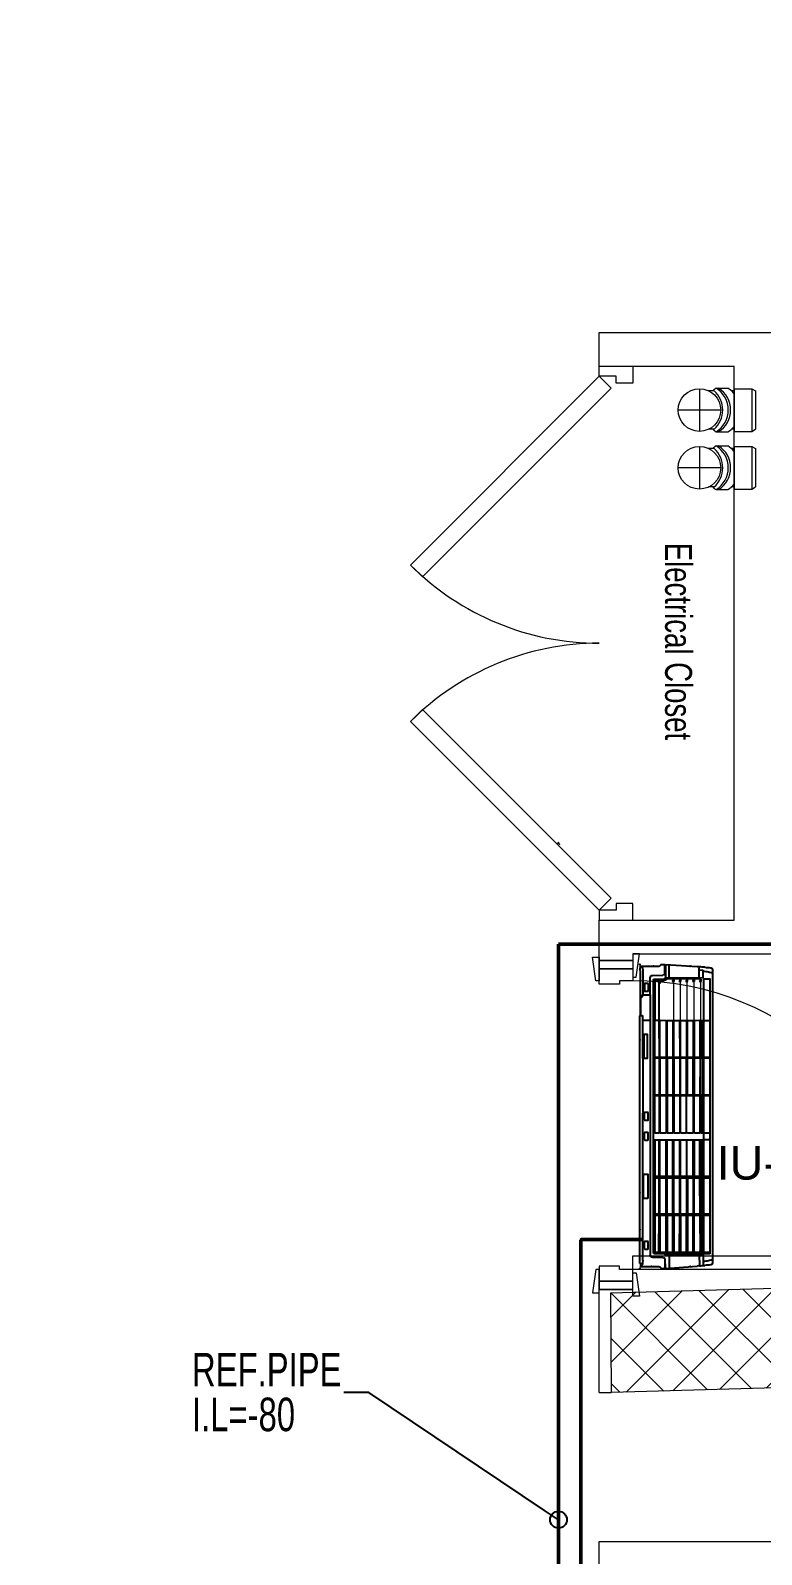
# Model space of a CAD drawing. Header units: millimetres. Extents: x -160614 to 59925, y -157025 to 0.
# Drawn here: x -128454 to -126276, y -109382 to -104843 of the extents above; entities that cross this region are included whole.
import ezdxf
from ezdxf import colors
from ezdxf.entities.mleader import LeaderData, LeaderLine
from ezdxf.math import Vec2, Vec3

# ---------------------------------------------------------------- set-up
doc = ezdxf.new("R2010")
doc.units = ezdxf.units.MM
doc.header["$LTSCALE"] = 8
doc.layers.get('0').update_dxf_attribs({"color": 9, "lineweight": 5})
for name, color, linetype, lineweight in [('72_EGR_BASE_TEXT', 9, 'Continuous', 5), ('72_EGR_EQP_TAG', 9, 'Continuous', 5), ('C-HYDR-CTCH', 9, 'Continuous', 5), ('Hatch', 9, 'Continuous', 5), ('M-DR-SS', 9, 'Continuous', 5), ('Structure', 9, 'Continuous', 5), ('Walls', 9, 'Continuous', 5), ('Wooden Joinery', 9, 'Continuous', 5)]:
    doc.layers.add(name, color=color, linetype=linetype, lineweight=lineweight)
for name, color, linetype in [('A-Wall-cmu-patt', 9, 'Continuous'), ('DVM_INDOOR', 9, 'Continuous'), ('DVM_UNIT_BP', 9, 'Continuous'), ('DVM_UNIT_DP', 9, 'Continuous'), ('DVM_UNIT_LP', 9, 'Continuous'), ('M-TEXT-RP', 7, 'Continuous'), ('REF', 42, 'Continuous')]:
    doc.layers.add(name, color=color, linetype=linetype)
doc.layers.get('0').off()
doc.layers.get('0').freeze()
doc.styles.add('ARIAL', font='arial.ttf')
doc.styles.add('LEROY100', font='arial.ttf', dxfattribs={"width": 0.7})
doc.styles.add('X3G_ENTITY_258862', font='swisscl.ttf', dxfattribs={"height": 200})

# ---------------------------------------------------------------- blocks, each defined once
blk = doc.blocks.new('A$C72370EFE')
at = {"layer": 'Wooden Joinery'}
for p, q in [((-0.01, -0.04), (-0.02, -0.04)), ((-0.01, -0.03), (-0.01, -0.07)), ((0, -0.03), (-0.01, -0.03)), ((0.04, -0.03), (0.05, -0.03)), ((0.05, -0.03), (0.05, -0.07)), ((0.05, -0.04), (0.06, -0.04)), ((-0.05, -0.07), (-0.05, -0.16)), ((-0.03, -0.07), (-0.03, -0.16)), ((-0.01, -0.06), (-0.02, -0.06)), ((0, -0.07), (-0.01, -0.07)), ((0.04, -0.07), (0.05, -0.07)), ((0.05, -0.06), (0.06, -0.06)), ((0.07, -0.07), (0.07, -0.16)), ((0.09, -0.07), (0.09, -0.16)), ((-0.01, -0.17), (-0.02, -0.17)), ((-0.01, -0.17), (-0.01, -0.19)), ((0.05, -0.17), (0.06, -0.17)), ((0.05, -0.17), (0.05, -0.19)), ((-0.01, -0.19), (-0.02, -0.19)), ((0.05, -0.19), (0.06, -0.19))]:
    blk.add_line(p, q, dxfattribs=at)
for centre, radius, start, end in [((-0.02, -0.07), 0.03, 90, 180), ((0.06, -0.07), 0.03, 0, 90), ((-0.02, -0.07), 0.01, 90, 180), ((0.06, -0.07), 0.01, 0, 90), ((-0.02, -0.16), 0.03, 180, 270), ((-0.02, -0.16), 0.01, 180, 270), ((0.06, -0.16), 0.01, 270, 0), ((0.06, -0.16), 0.03, 270, 0)]:
    blk.add_arc(centre, radius, start, end, dxfattribs=at)
blk = doc.blocks.new('A$C5DAD61B4')
at = {"layer": 'Wooden Joinery'}
for points in [[(80, 959.1), (80, 969.1), (10, 979.1), (10, 959.1)], [(940, 959.1), (940, 969.1), (1010, 979.1), (1010, 959.1)], [(70, 859.1), (70, 849.1), (0, 839.1), (0, 859.1)], [(120, 859.1), (120, 0), (80, 0), (80, 859.1)], [(950, 859.1), (950, 849.1), (1020, 839.1), (1020, 859.1)]]:
    blk.add_lwpolyline(points, close=True, dxfattribs=at)
for points in [[(45, 859.1), (45, 959.1), (20, 959.1), (20, 859.1), (45, 859.1)], [(45, 859.1), (80, 859.1), (80, 899.1), (90, 899.1), (90, 959.1), (45, 959.1), (45, 859.1)], [(975, 859.1), (940, 859.1), (940, 899.1), (930, 899.1), (930, 959.1), (975, 959.1), (975, 859.1)], [(975, 859.1), (975, 959.1), (1000, 959.1), (1000, 859.1), (975, 859.1)]]:
    blk.add_lwpolyline(points, dxfattribs=at)
blk.add_arc((80, 859.1), 860, 272.666, 0, dxfattribs=at)
at = {"layer": 'Wooden Joinery', "xscale": 999.9999999998854, "yscale": 999.9999999998854, "zscale": 999.9999999998854, "rotation": 180}
blk.add_blockref('A$C72370EFE', (120, 0), dxfattribs=at)
blk = doc.blocks.new('A$C47696aed')
at = {"layer": 'Hatch'}
h = blk.add_hatch(dxfattribs=at)
h.set_pattern_fill('ANSI37', color=256, scale=30)
h.paths.add_polyline_path([(50952.7, 21917.9), (50348.7, 21909.7), (50352.6, 21621.3), (50956.6, 21629.5)])
h.paths.add_polyline_path([(43791.9, 21910.1), (43208.4, 21904.7), (43188.5, 21613.3), (43772, 21618.7)])
h.paths.add_polyline_path([(29414.9, 21902.8), (28815.8, 21898.7), (28810.1, 21605.6), (29409.2, 21609.7)])
h.paths.add_polyline_path([(36600.2, 21904.9), (35999, 21897.4), (35990.7, 21611.8), (36591.9, 21619.3)])
h.paths.add_polyline_path([(22195.7, 21912), (21589.3, 21890.2), (21603.8, 21597.6), (22210.2, 21619.5)])
h.paths.add_polyline_path([(15459.1, 21901.7), (14237.2, 21925.6), (14230.7, 21629.5), (15452.7, 21605.5)])
h.paths.add_polyline_path([(15473.2, 14701.6), (14258.2, 14685.8), (14244.7, 14393.4), (15459.7, 14409.1)])
h.paths.add_polyline_path([(15447.1, 7508.4), (14244, 7492.4), (14238.3, 7199.4), (15441.4, 7215.3)])
h.paths.add_polyline_path([(15465.6, 309.7), (14269, 298.3), (14271.8, 3.8), (15468.5, 15.2)])
h.paths.add_polyline_path([(7830.6, 311.8), (7227.1, 308.1), (7237.7, 22.6), (7841.3, 26.3)])
h.paths.add_polyline_path([(7815.2, 7509.8), (7218.4, 7511.4), (7218.2, 7210.2), (7815.1, 7208.6)])
h.paths.add_polyline_path([(7825.1, 14699.4), (7205.8, 14700.6), (7195.2, 14397.6), (7814.5, 14396.4)])
h.paths.add_polyline_path([(7801.7, 21878.7), (7201.1, 21893.2), (7197.5, 21603.6), (7798.1, 21589.1)])
h.paths.add_polyline_path([(602.6, 21876.9), (0, 21899.6), (1.9, 21611.2), (604.5, 21588.5)])
h.paths.add_polyline_path([(610.4, 7498.6), (8.3, 7491.6), (11.7, 7200), (613.7, 7206.9)])
h.paths.add_polyline_path([(627.9, 303.9), (29.5, 302.9), (34.3, 2.3), (632.7, 3.3)])
h.paths.add_polyline_path([(22214.6, 317.2), (21608.9, 304.3), (21614.6, 3.1), (22220.3, 16)])
h.paths.add_polyline_path([(22208.1, 7509.7), (21613.7, 7492.1), (21615.8, 7195.5), (22210.2, 7213.1)])
h.paths.add_polyline_path([(22199.3, 14717.7), (21600.4, 14710), (21604.4, 14409.9), (22203.4, 14417.6)])
h.paths.add_polyline_path([(29399.7, 14702.4), (28797.7, 14707.1), (28802, 14415), (29403.9, 14410.3)])
h.paths.add_polyline_path([(29403.4, 7519.8), (28799.6, 7502.2), (28813, 7202.1), (29413.1, 7223.2)])
h.paths.add_polyline_path([(29419.5, 303.8), (28815.7, 310.4), (28813.3, 24.7), (29417.2, 18.1)])
h.paths.add_polyline_path([(36618, 314.2), (36020.7, 299.7), (36029.7, 0), (36627, 14.6)])
h.paths.add_polyline_path([(36610.7, 7502.6), (36009.5, 7504.5), (36010.6, 7207.3), (36611.9, 7205.4)])
h.paths.add_polyline_path([(36574.3, 14706.4), (35993.4, 14711.1), (36013.1, 14421.3), (36594, 14416.6)])
h.paths.add_polyline_path([(43777.6, 14705.7), (43180, 14719.4), (43182, 14427.5), (43779.6, 14413.8)])
h.paths.add_polyline_path([(43778.6, 7507.1), (43210.2, 7499.5), (43212, 7205.4), (43780.5, 7213)])
h.paths.add_polyline_path([(43815.7, 310), (43210.4, 307.3), (43211.8, 2.8), (43817, 5.4)])
h.paths.add_polyline_path([(50989.9, 309.5), (50401.9, 325.5), (50388.7, 18.3), (50976.7, 2.3)])
h.paths.add_polyline_path([(50974.1, 7508.9), (50370.9, 7510), (50368.9, 7213.4), (50972.2, 7212.3)])
at = {"layer": 'C-HYDR-CTCH', "color": 4, "flags": 128}
blk.add_lwpolyline([(22208.1, 7509.7), (22210.2, 7213.1), (21615.8, 7195.5), (21613.7, 7492.1), (22208.1, 7509.7)], dxfattribs=at)
blk = doc.blocks.new('*U29')
at = {"layer": 'Wooden Joinery'}
for points in [[(627.5, 526.8), (65.4, -35.4), (30, 0), (592.1, 562.1)], [(1022.5, 526.8), (1584.6, -35.4), (1620, 0), (1057.9, 562.1)], [(30, 0), (0, 0), (0, -100), (50, -100), (50, -50), (30, -50), (30, 0)], [(1620, 0), (1650, 0), (1650, -100), (1600, -100), (1600, -50), (1620, -50), (1620, 0)]]:
    blk.add_lwpolyline(points, close=True, dxfattribs=at)
for centre, start, end in [((30, 0), 0, 45), ((1620, 0), 135, 180)]:
    blk.add_arc(centre, 795, start, end, dxfattribs=at)
blk = doc.blocks.new('4S')
for p, q in [((-51, 61), (-61, 55)), ((-61, -55), (-61, 55)), ((-51, -61), (-51, 61)), ((0, 61), (-51, 61)), ((0, -61), (0, 61)), ((-51, -61), (-61, -55)), ((0, -61), (-51, -61))]:
    blk.add_line(p, q)
blk = doc.blocks.new('2E-45-110-T1')
for p, q in [((-99.2, 55), (-91.4, 55)), ((-48, 62.6), (-81.4, 62.6)), ((-42.3, 55), (-26.4, 55)), ((0, -61), (0, 61)), ((-61, 0), (61, 0)), ((-99.2, -55), (-91.4, -55)), ((-48, -62.6), (-81.3, -62.6)), ((-42.3, -55), (-26.4, -55))]:
    blk.add_line(p, q)
blk.add_circle((0, 0), 61)
for centre, start, end in [((-42, 0), 122.159, 140.7458), ((-15.4, 0), 122.159, 237.8424), ((-8.7, 0), 122.1377, 237.8638), ((7.1, 0), 131.9154, 228.0858), ((-87.3, 0), 48.0846, 57.8623), ((-42, 0), 219.2542, 237.8424), ((-87.3, 0), 302.1362, 311.9142)]:
    blk.add_arc(centre, 73.9, start, end)
blk.add_blockref('4S', (-99.2, 0))
blk = doc.blocks.new('GF1')
at = {"layer": 'Walls', "color": 9}
for p, q in [((-126759.6, -105842.6), (-126759.6, -105742.6)), ((-126759.6, -105742.6), (-123587.8, -105742.6)), ((-126759.6, -105842.6), (-126357.8, -105842.6, 0)), ((-126357.8, -107492.6), (-126357.8, -105842.6)), ((-126759.6, -107612.6), (-126759.6, -107492.6)), ((-126759.6, -107492.6), (-126357.8, -107492.6, 0)), ((-126659.6, -107612.6), (-126759.6, -107612.6)), ((-126659.6, -107592.6), (-122507.8, -107592.6)), ((-126759.6, -108899.6), (-126759.6, -108592.6)), ((-126659.6, -108592.6), (-126759.6, -108592.6)), ((-126659.6, -108600.8), (-126659.6, -108592.6)), ((-126759.6, -108899.6), (-126724.4, -108899.3, 0)), ((-126759.6, -109342.6), (-126228.5, -109342.6, 0)), ((-126759.6, -109542.6), (-126759.6, -109342.6))]:
    blk.add_line(p, q, dxfattribs=at)
at = {"layer": 'M-DR-SS', "color": 9, "xscale": 1.040985465462118, "yscale": 1.040985465462118, "zscale": 1.040985465462118, "rotation": 179.9999999999943}
for p in [(-126461.1, -105973, 0), (-126461.1, -106145, 0)]:
    blk.add_blockref('2E-45-110-T1', p, dxfattribs=at)
at = {"layer": 'Structure', "color": 9}
blk.add_blockref('A$C47696aed', (-148338.7, -116094.9, 0), dxfattribs=at)
at = {"layer": 'Wooden Joinery', "color": 9, "rotation": 89.99999999999999}
for name, p in [('*U29', (-126759.6, -107492.6)), ('A$C5DAD61B4', (-125800.5, -108612.6))]:
    blk.add_blockref(name, p, dxfattribs=at)
at = {"layer": '72_EGR_BASE_TEXT', "color": 9, "insert": (-126483.3, -106662.4), "char_height": 80, "attachment_point": 2, "rotation": 270, "style": 'X3G_ENTITY_258862'}
blk.add_mtext('Electrical Closet', dxfattribs=at)
blk = doc.blocks.new('mmmm')
at = {"layer": 'DVM_INDOOR', "color": 0}
for p, q in [((118.976, -9.253), (118.9859, -9.2529)), ((118.9859, -9.2529), (118.9859, -9.2549)), ((118.9859, -9.2549), (118.9879, -9.2548)), ((118.9859, -9.2775), (118.9859, -9.2549)), ((118.9859, -9.2648), (118.9879, -9.2648)), ((118.9879, -9.2529), (119.0741, -9.259)), ((118.9879, -9.2548), (118.9879, -9.2529)), ((118.9879, -9.2548), (118.9879, -9.2648)), ((118.9979, -9.2891), (118.9979, -9.2551)), ((119.0795, -9.289), (119.0797, -9.2602)), ((119.09, -9.2892), (119.0901, -9.2615)), ((118.9199, -9.2661), (118.9184, -9.2661)), ((118.9184, -9.2661), (118.9184, -9.938)), ((118.9199, -9.2661), (118.9254, -9.266)), ((118.9258, -9.2739), (118.9256, -9.2679)), ((118.9258, -9.2739), (118.9258, -9.6742)), ((118.9464, -9.9264), (118.9464, -9.2895)), ((118.9527, -9.283), (118.9809, -9.2825)), ((118.9554, -9.2944), (118.9554, -10.0365)), ((118.9564, -9.2934), (118.9844, -9.2931)), ((118.9589, -9.3963), (118.9589, -9.2975)), ((118.9596, -9.2968), (118.9695, -9.2969)), ((118.9698, -9.2975), (118.9701, -9.3962)), ((118.9724, -9.3963), (118.9724, -9.2975)), ((118.9731, -9.2968), (118.9889, -9.2969)), ((118.9879, -9.2891), (119.09, -9.2892)), ((118.9892, -9.2891), (118.9895, -9.3961)), ((118.9893, -9.2923), (118.9925, -9.2923)), ((118.9919, -9.3963), (118.9919, -9.2975)), ((119.0073, -9.2923), (118.9924, -9.2923)), ((118.9926, -9.2968), (119.0073, -9.2969)), ((119.0077, -9.2975), (119.008, -9.3961)), ((119.008, -9.293), (119.0079, -9.2969)), ((119.0083, -9.301), (119.0098, -9.301)), ((119.0102, -9.293), (119.0102, -9.2961)), ((119.0102, -9.3963), (119.0102, -9.2975)), ((119.0255, -9.2923), (119.0107, -9.2923)), ((119.0109, -9.2968), (119.0256, -9.2969)), ((119.026, -9.2975), (119.0263, -9.3962)), ((119.0262, -9.293), (119.0262, -9.2969)), ((119.0265, -9.301), (119.0284, -9.301)), ((119.0287, -9.3963), (119.0287, -9.2975)), ((119.0288, -9.293), (119.0288, -9.2961)), ((119.0293, -9.2969), (119.0439, -9.2969)), ((119.044, -9.2923), (119.0294, -9.2923)), ((119.0445, -9.2975), (119.0446, -9.3962)), ((119.0446, -9.293), (119.0446, -9.2969)), ((119.045, -9.301), (119.0465, -9.301)), ((119.0469, -9.293), (119.0469, -9.2961)), ((119.047, -9.3963), (119.0471, -9.2971)), ((119.0624, -9.2923), (119.0474, -9.2923)), ((119.0476, -9.2968), (119.0621, -9.2968)), ((119.0628, -9.2975), (119.063, -9.3963)), ((119.0631, -9.293), (119.0631, -9.2969)), ((119.0634, -9.301), (119.065, -9.301)), ((119.0653, -9.293), (119.0653, -9.2961)), ((119.0657, -9.2975), (119.0654, -9.3962)), ((119.066, -9.2968), (119.0808, -9.2969)), ((119.0807, -9.2923), (119.0661, -9.2923)), ((119.0813, -9.3962), (119.0814, -9.2973)), ((119.0814, -9.293), (119.0814, -9.2969)), ((119.0817, -9.301), (119.0833, -9.301)), ((119.0836, -9.2975), (119.0834, -9.2993)), ((119.0838, -9.293), (119.0895, -9.293)), ((119.0838, -9.2961), (119.0838, -9.293)), ((119.0838, -9.2971), (119.0838, -9.2961)), ((119.0895, -9.2961), (119.0838, -9.2961)), ((119.0838, -9.3963), (119.0839, -9.297)), ((119.0843, -9.2968), (119.0886, -9.2968)), ((119.0894, -9.2975), (119.0894, -9.2892)), ((119.0894, -9.2975), (119.0895, -9.3962)), ((119.0925, -9.2969), (119.1069, -9.2969)), ((119.1145, -9.2751), (119.1107, -9.2751)), ((119.115, -10.0634), (119.1149, -9.2675)), ((118.9589, -9.4983), (118.9589, -9.4003)), ((118.9596, -9.3969), (118.9694, -9.3969)), ((118.9694, -9.3998), (118.9596, -9.3998)), ((118.9701, -9.4005), (118.9701, -9.4982)), ((118.9724, -9.4005), (118.9724, -9.4982)), ((118.9731, -9.3969), (118.9888, -9.3968)), ((118.9888, -9.3997), (118.9731, -9.3998)), ((118.9895, -9.4003), (118.9895, -9.4982)), ((118.9919, -9.4005), (118.9919, -9.4982)), ((118.9926, -9.3969), (119.0073, -9.3968)), ((119.0073, -9.3997), (118.9926, -9.3998)), ((119.008, -9.4003), (119.008, -9.4982)), ((119.0102, -9.4005), (119.0103, -9.4982)), ((119.0109, -9.3969), (119.0256, -9.3968)), ((119.0256, -9.3997), (119.0109, -9.3998)), ((119.0263, -9.4003), (119.0263, -9.4982)), ((119.0287, -9.4005), (119.0287, -9.4982)), ((119.0294, -9.3969), (119.0439, -9.3968)), ((119.0439, -9.3997), (119.0294, -9.3998)), ((119.0446, -9.4983), (119.0446, -9.4003)), ((119.047, -9.4982), (119.047, -9.4005)), ((119.0477, -9.3969), (119.0623, -9.3969)), ((119.0623, -9.3998), (119.0477, -9.3998)), ((119.063, -9.4984), (119.063, -9.4004)), ((119.0654, -9.4005), (119.0654, -9.4982)), ((119.0661, -9.3969), (119.0807, -9.3968)), ((119.0807, -9.3997), (119.0661, -9.3998)), ((119.0814, -9.4003), (119.0813, -9.4983)), ((119.0837, -9.4982), (119.0838, -9.4005)), ((119.0845, -9.3969), (119.0888, -9.3969)), ((119.0888, -9.3998), (119.0845, -9.3998)), ((119.0895, -9.4004), (119.0894, -9.4983)), ((119.093, -9.3969), (119.1074, -9.3968)), ((119.1074, -9.3997), (119.093, -9.3998)), ((118.9589, -9.6014), (118.9589, -9.5025)), ((118.9596, -9.4989), (118.9694, -9.4989)), ((118.9694, -9.5018), (118.9596, -9.5018)), ((118.9701, -9.5025), (118.9701, -9.6015)), ((118.9724, -9.5025), (118.9724, -9.6014)), ((118.9731, -9.4989), (118.9888, -9.4988)), ((118.9888, -9.5017), (118.9731, -9.5018)), ((118.9895, -9.5023), (118.9896, -9.6014)), ((118.9919, -9.5025), (118.9919, -9.6014)), ((118.9926, -9.4989), (119.0073, -9.4988)), ((119.0073, -9.5017), (118.9926, -9.5018)), ((119.008, -9.5023), (119.008, -9.6014)), ((119.0102, -9.5025), (119.0103, -9.6014)), ((119.0109, -9.4989), (119.0256, -9.4988)), ((119.0256, -9.5017), (119.0109, -9.5018)), ((119.0263, -9.5023), (119.0262, -9.6014)), ((119.0287, -9.5025), (119.0288, -9.6014)), ((119.0294, -9.4989), (119.0439, -9.4988)), ((119.0439, -9.5017), (119.0294, -9.5018)), ((119.0447, -9.6014), (119.0446, -9.5023)), ((119.0477, -9.4989), (119.0623, -9.4989)), ((119.0622, -9.5017), (119.0478, -9.5018)), ((119.0629, -9.5023), (119.0629, -9.6013)), ((119.0654, -9.6014), (119.0654, -9.5025)), ((119.0661, -9.4989), (119.0806, -9.4989)), ((119.0806, -9.5017), (119.0661, -9.5018)), ((119.0813, -9.5023), (119.0813, -9.6015)), ((119.0837, -9.5024), (119.0838, -9.6015)), ((119.0844, -9.4988), (119.0887, -9.4988)), ((119.0887, -9.5017), (119.0844, -9.5017)), ((119.0894, -9.5023), (119.0894, -9.6013)), ((119.093, -9.4989), (119.1074, -9.4988)), ((119.1077, -9.5019), (119.093, -9.5018)), ((118.9589, -9.6214), (118.9589, -9.7204)), ((118.9596, -9.602), (118.9694, -9.602)), ((118.9596, -9.6208), (118.9694, -9.6208)), ((118.9701, -9.7204), (118.9701, -9.6214)), ((118.9701, -9.7204), (118.9701, -9.6214)), ((118.9724, -9.7204), (118.9724, -9.6215)), ((118.9731, -9.6021), (118.9888, -9.602)), ((118.9731, -9.6208), (118.9888, -9.6208)), ((118.9895, -9.7206), (118.9896, -9.6215)), ((118.9919, -9.7204), (118.9919, -9.6215)), ((118.9926, -9.6021), (119.0073, -9.602)), ((118.9926, -9.6208), (119.0073, -9.6209)), ((119.008, -9.7205), (119.008, -9.6214)), ((119.0102, -9.7204), (119.0103, -9.6215)), ((119.011, -9.602), (119.0255, -9.602)), ((119.011, -9.6208), (119.0255, -9.6209)), ((119.0263, -9.7205), (119.0262, -9.6215)), ((119.0288, -9.6214), (119.0287, -9.7204)), ((119.0295, -9.6021), (119.044, -9.602)), ((119.0295, -9.6208), (119.044, -9.6208)), ((119.0447, -9.6214), (119.0446, -9.7205)), ((119.0478, -9.6021), (119.0623, -9.6021)), ((119.0478, -9.6207), (119.0623, -9.6208)), ((119.0629, -9.7205), (119.0629, -9.6215)), ((119.0654, -9.6214), (119.0654, -9.7203)), ((119.0661, -9.6021), (119.0807, -9.602)), ((119.0661, -9.6208), (119.0807, -9.6208)), ((119.0813, -9.7205), (119.0813, -9.6214)), ((119.0837, -9.7204), (119.0838, -9.6214)), ((119.0845, -9.6021), (119.0887, -9.6021)), ((119.0845, -9.6208), (119.0887, -9.6208)), ((119.0894, -9.7205), (119.0894, -9.6215)), ((119.0929, -9.6023), (119.1074, -9.6022)), ((119.0929, -9.6206), (119.1074, -9.6206)), ((118.9258, -9.8224), (118.9258, -9.6742)), ((118.9589, -9.7246), (118.9589, -9.8225)), ((118.9694, -9.7211), (118.9596, -9.7211)), ((118.9596, -9.7239), (118.9694, -9.7239)), ((118.9701, -9.8224), (118.9701, -9.7246)), ((118.9701, -9.8224), (118.9701, -9.7246)), ((118.9724, -9.8224), (118.9724, -9.7246)), ((118.9888, -9.7211), (118.9731, -9.7211)), ((118.9731, -9.7239), (118.9888, -9.724)), ((118.9895, -9.8226), (118.9895, -9.7247)), ((118.9919, -9.8224), (118.9919, -9.7246)), ((119.0073, -9.7211), (118.9926, -9.7211)), ((118.9926, -9.7239), (119.0073, -9.724)), ((119.008, -9.8225), (119.008, -9.7246)), ((119.0102, -9.8224), (119.0103, -9.7246)), ((119.0256, -9.7211), (119.0109, -9.7211)), ((119.0109, -9.7239), (119.0256, -9.724)), ((119.0263, -9.8225), (119.0263, -9.7246)), ((119.0287, -9.7246), (119.0287, -9.8224)), ((119.0439, -9.7211), (119.0294, -9.7211)), ((119.0294, -9.7239), (119.0439, -9.724)), ((119.0446, -9.7245), (119.0446, -9.8225)), ((119.047, -9.7246), (119.047, -9.8224)), ((119.0477, -9.7239), (119.0623, -9.7239)), ((119.0622, -9.7211), (119.0478, -9.7211)), ((119.063, -9.7245), (119.063, -9.8224)), ((119.0654, -9.8224), (119.0654, -9.7246)), ((119.0806, -9.7211), (119.0661, -9.721)), ((119.0661, -9.7239), (119.0806, -9.724)), ((119.0814, -9.8225), (119.0813, -9.7245)), ((119.0837, -9.7246), (119.0838, -9.8224)), ((119.0887, -9.7211), (119.0844, -9.7211)), ((119.0844, -9.724), (119.0887, -9.724)), ((119.0895, -9.8224), (119.0894, -9.7246)), ((119.1077, -9.721), (119.093, -9.7211)), ((119.093, -9.7239), (119.1074, -9.724)), ((118.9184, -9.7858), (118.9184, -9.9307)), ((118.9258, -9.8224), (118.9258, -9.9264)), ((118.9589, -9.8266), (118.9589, -9.9253)), ((118.9694, -9.8231), (118.9596, -9.8231)), ((118.9596, -9.8259), (118.9694, -9.8259)), ((118.9698, -9.9253), (118.9701, -9.8266)), ((118.9698, -9.9253), (118.9701, -9.8266)), ((118.9724, -9.8266), (118.9724, -9.9253)), ((118.9888, -9.8231), (118.9731, -9.8231)), ((118.9731, -9.8259), (118.9888, -9.826)), ((118.9893, -9.9251), (118.9895, -9.8267)), ((118.9919, -9.8266), (118.992, -9.9251)), ((119.0073, -9.8231), (118.9926, -9.8231)), ((118.9926, -9.8259), (119.0073, -9.826)), ((119.0078, -9.9252), (119.008, -9.8267)), ((119.0102, -9.8266), (119.0104, -9.9251)), ((119.0256, -9.8231), (119.0109, -9.8231)), ((119.0109, -9.8259), (119.0256, -9.826)), ((119.026, -9.9251), (119.0263, -9.8266)), ((119.0287, -9.8266), (119.0288, -9.9251)), ((119.0439, -9.8232), (119.0294, -9.8231)), ((119.0294, -9.8259), (119.0439, -9.826)), ((119.0445, -9.9251), (119.0446, -9.8266)), ((119.047, -9.8266), (119.0472, -9.9251)), ((119.0623, -9.823), (119.0477, -9.8231)), ((119.0477, -9.8259), (119.0623, -9.8259)), ((119.0628, -9.9252), (119.063, -9.8266)), ((119.0657, -9.9253), (119.0654, -9.8266)), ((119.0807, -9.8232), (119.0661, -9.8231)), ((119.0661, -9.8259), (119.0807, -9.8261)), ((119.0812, -9.9251), (119.0813, -9.8266)), ((119.0839, -9.9251), (119.0838, -9.8265)), ((119.0888, -9.8231), (119.0845, -9.8231)), ((119.0845, -9.8259), (119.0888, -9.826)), ((119.0894, -9.9252), (119.0895, -9.8266)), ((119.1074, -9.8232), (119.093, -9.8231)), ((119.093, -9.8259), (119.1074, -9.826)), ((118.9256, -9.9393), (118.9256, -9.9264)), ((118.9256, -9.9264), (118.9464, -9.9264)), ((118.9464, -9.9955), (118.9464, -9.9264)), ((118.9589, -10.0333), (118.9589, -9.9253)), ((118.9589, -9.9267), (118.9702, -9.9267)), ((118.9596, -9.926), (118.9695, -9.9259)), ((118.9702, -9.9267), (118.9702, -10.0334)), ((118.9731, -9.9262), (118.9886, -9.9258)), ((118.9927, -9.9258), (119.0075, -9.9258)), ((119.0111, -9.9258), (119.0253, -9.9258)), ((119.0296, -9.9258), (119.0437, -9.9258)), ((119.0478, -9.9258), (119.0621, -9.9258)), ((119.0664, -9.9258), (119.0805, -9.926)), ((119.0846, -9.9258), (119.0887, -9.9258)), ((119.0925, -9.9259), (119.1069, -9.9259)), ((118.9184, -9.938), (118.9209, -9.9396)), ((118.9199, -9.9389), (118.9199, -10.0614)), ((118.9209, -9.9394), (118.9256, -9.9393)), ((118.9209, -9.9394), (118.9209, -9.9899)), ((118.9209, -9.9899), (118.9256, -9.99)), ((118.9256, -9.99), (118.9256, -9.9954)), ((118.9256, -9.9954), (118.9464, -9.9955)), ((118.9258, -10.0638), (118.9258, -9.9954)), ((118.9464, -9.9955), (118.9464, -10.0413)), ((118.9527, -10.0478), (118.9809, -10.0483)), ((118.9564, -10.0375), (118.9844, -10.0377)), ((118.9596, -10.034), (118.9695, -10.0341)), ((118.9695, -10.0341), (118.9731, -10.0341)), ((118.9702, -10.0341), (118.9701, -10.0295)), ((118.9705, -10.0254), (118.9722, -10.0254)), ((118.9724, -10.0341), (118.9724, -10.0303)), ((118.9731, -10.0341), (118.9844, -10.0342)), ((118.9879, -10.0418), (119.09, -10.0416)), ((118.9879, -10.0533), (118.9879, -10.0418)), ((118.9893, -10.0384), (118.9925, -10.0384)), ((119.0073, -10.0384), (118.9924, -10.0384)), ((118.9979, -10.0418), (118.9979, -10.0758)), ((119.0073, -10.0385), (119.0109, -10.0385)), ((119.008, -10.0377), (119.0079, -10.0339)), ((119.0083, -10.0297), (119.0098, -10.0297)), ((119.0102, -10.0377), (119.0102, -10.0347)), ((119.0255, -10.0384), (119.0107, -10.0384)), ((119.0262, -10.0377), (119.0262, -10.0339)), ((119.0265, -10.0297), (119.0284, -10.0297)), ((119.0288, -10.0377), (119.0288, -10.0347)), ((119.044, -10.0384), (119.0294, -10.0384)), ((119.0446, -10.0377), (119.0446, -10.0339)), ((119.045, -10.0297), (119.0465, -10.0297)), ((119.0469, -10.0377), (119.0469, -10.0347)), ((119.0624, -10.0384), (119.0474, -10.0384)), ((119.0631, -10.0377), (119.0631, -10.0339)), ((119.0634, -10.0297), (119.065, -10.0297)), ((119.0653, -10.0377), (119.0653, -10.0347)), ((119.0807, -10.0384), (119.0661, -10.0384)), ((119.0795, -10.0418), (119.0795, -10.0667)), ((119.0814, -10.0377), (119.0814, -10.0339)), ((119.0817, -10.0297), (119.0833, -10.0297)), ((119.0836, -10.0377), (119.0836, -10.0347)), ((119.09, -10.0416), (119.09, -10.0596)), ((118.9184, -10.0667), (118.9184, -10.0642)), ((118.9209, -10.0704), (118.9192, -10.0688)), ((118.9212, -10.0704), (118.9212, -10.0729)), ((118.976, -10.0778), (118.9859, -10.0779)), ((118.9859, -10.0533), (118.9859, -10.0765)), ((118.9859, -10.076), (118.9879, -10.076)), ((118.9859, -10.0779), (118.9859, -10.076)), ((118.9879, -10.076), (118.9879, -10.0533)), ((118.9879, -10.0779), (119.0741, -10.0719)), ((118.9879, -10.076), (118.9879, -10.0779)), ((119.0795, -10.0626), (119.0896, -10.062)), ((119.0795, -10.0667), (119.0797, -10.0707)), ((119.0896, -10.062), (119.09, -10.0596)), ((119.09, -10.0596), (119.0972, -10.0587)), ((119.1107, -10.0558), (119.1145, -10.0557))]:
    blk.add_line(p, q, dxfattribs=at)
at = {"layer": 'DVM_INDOOR', "color": 0, "lineweight": 0}
for p, q in [((119.0091, -10.0297), (119.0091, -9.9253)), ((119.0275, -10.0297), (119.0275, -9.9253)), ((119.0458, -10.0297), (119.0458, -9.9253)), ((119.0642, -10.0297), (119.0642, -9.9253)), ((119.0825, -10.0297), (119.0825, -9.9253))]:
    blk.add_line(p, q, dxfattribs=at)
at = {"layer": 'DVM_INDOOR', "color": 0}
for points in [[(118.9199, -9.2661), (118.9199, -9.2579), (118.9672, -9.2579, 0.126177), (118.972, -9.2567, 0.12288), (118.9756, -9.2534, -0.148162), (118.976, -9.253, 0.963175)], [(118.9301, -9.3246), (118.9301, -9.3064, -0.402614), (118.9312, -9.3052), (118.9397, -9.3052, -0.444927), (118.9409, -9.3064), (118.9409, -9.3246, -0.414234), (118.9397, -9.3257), (118.9312, -9.3257, -0.442551), (118.9301, -9.3246)], [(119.0922, -9.2933), (119.0922, -10.0375, 0.416565), (119.0933, -10.0386), (119.107, -10.0386, 0.414175), (119.1081, -10.0375), (119.1081, -9.2933, 0.414221), (119.107, -9.2923), (119.0933, -9.2923, 0.410074), (119.0922, -9.2933, 0.410074)], [(118.9301, -9.6205), (118.9301, -9.6023, -0.402614), (118.9312, -9.6012), (118.9397, -9.6012, -0.444927), (118.9409, -9.6023), (118.9409, -9.6205, -0.414234), (118.9397, -9.6217), (118.9312, -9.6217, -0.442551), (118.9301, -9.6205)], [(118.9299, -9.6744), (118.9299, -9.6565, -0.414214), (118.9314, -9.6549), (118.9393, -9.6549, -0.414209), (118.9409, -9.6565), (118.9409, -9.6744, -0.414214), (118.9393, -9.6759), (118.9314, -9.6759, -0.414219), (118.9299, -9.6744, 0.000008)], [(118.9303, -10.0245), (118.9303, -10.0063, -0.402614), (118.9314, -10.0052), (118.9399, -10.0052, -0.444927), (118.9411, -10.0063), (118.9411, -10.0245, -0.414234), (118.9399, -10.0257), (118.9314, -10.0257, -0.442551), (118.9303, -10.0245)], [(118.9199, -10.0694), (118.9199, -10.0729), (118.9672, -10.0729, -0.126177), (118.972, -10.0741, -0.12288), (118.9756, -10.0775, 0.141469), (118.976, -10.0778)]]:
    blk.add_lwpolyline(points, format="xyb", dxfattribs=at)
for points in [[(118.9394, -9.4424), (118.9279, -9.4424), (118.9279, -9.5084), (118.9394, -9.5084), (118.9394, -9.4424)], [(118.9294, -9.8234), (118.9384, -9.8234), (118.9384, -9.8875), (118.9288, -9.8875), (118.9288, -9.8234), (118.9294, -9.8234)]]:
    blk.add_lwpolyline(points, dxfattribs=at)
for centre, radius, start, end in [((118.9205, -9.2649), 0.00455, 45.592, 97.4615), ((118.9171, -9.2669), 0.00836, 6.8563, 39.8032), ((119.0737, -9.2806), 0.0216, 73.7089, 88.9315), ((119.168, -8.14), 1.1233, 265.4925, 266.2639), ((119.082, -9.5193), 0.2587, 83.9088, 87.1481), ((119.1094, -9.2677), 0.00561, 2.2363, 89.2683), ((118.9129, -9.2679), 0.0127, 359.9693, 8.9907), ((118.9529, -9.2895), 0.0065, 91, 180), ((118.9564, -9.2944), 0.001, 90.4983, 180.0001), ((118.9596, -9.2975), 0.00069, 89.1505, 180.3497), ((118.9691, -9.2976), 0.00071, 0.7783, 60.0916), ((118.9731, -9.2975), 0.00069, 89.1505, 180.3497), ((118.9809, -9.2775), 0.005, 270.9997, 0.0003), ((118.9843, -9.2916), 0.00153, 270.9361, 8.4075), ((118.9879, -9.2911), 0.00202, 90.261, 186.5127), ((118.9885, -9.2975), 0.00071, 0.7783, 60.0916), ((118.9926, -9.2975), 0.00069, 89.1505, 180.3497), ((119.0073, -9.293), 0.00069, 359.1823, 89.6277), ((119.007, -9.2975), 0.00071, 0.7783, 60.0916), ((119.0427, -9.2948), 0.0348, 183.3813, 187.2101), ((119.005, -9.3001), 0.0033, 358.4879, 15.9436), ((119.0335, -9.3), 0.0253, 180.2932, 182.236), ((119.0203, -9.3008), 0.0105, 171.697, 181.0717), ((118.9994, -9.2969), 0.0108, 347.004, 4.1898), ((119.0109, -9.293), 0.000701, 103.0528, 180.0438), ((119.0109, -9.2975), 0.00069, 89.1505, 180.3497), ((119.0255, -9.293), 0.00069, 359.1823, 89.6277), ((119.0253, -9.2975), 0.00071, 0.7783, 60.0916), ((119.0252, -9.2975), 0.00071, 0.7783, 60.0916), ((119.061, -9.2948), 0.0348, 183.3813, 187.2101), ((119.0232, -9.3001), 0.0033, 358.4879, 15.9436), ((119.0518, -9.3), 0.0253, 180.2932, 182.236), ((119.0389, -9.3008), 0.0105, 171.697, 181.0717), ((119.018, -9.2969), 0.0108, 347.004, 4.1898), ((119.0295, -9.293), 0.000701, 103.0528, 180.0438), ((119.0295, -9.2975), 0.00069, 89.1505, 180.3497), ((119.0439, -9.2975), 0.000596, 357.8507, 94.9045), ((119.0439, -9.293), 0.00069, 359.1823, 89.6277), ((119.0794, -9.2948), 0.0348, 183.3813, 187.2101), ((119.0417, -9.3001), 0.0033, 358.4879, 15.9436), ((119.0702, -9.3), 0.0253, 180.2932, 182.236), ((119.057, -9.3008), 0.0105, 171.697, 181.0717), ((119.0361, -9.2969), 0.0108, 347.004, 4.1898), ((119.0476, -9.293), 0.000701, 103.0528, 180.0438), ((119.0476, -9.2975), 0.00069, 89.1505, 180.3497), ((119.0621, -9.2975), 0.000694, 359.4649, 88.8459), ((119.0624, -9.2975), 0.000596, 357.8507, 94.9045), ((119.0624, -9.293), 0.00069, 359.1823, 89.6277), ((119.0978, -9.2948), 0.0348, 183.3813, 187.2101), ((119.0601, -9.3001), 0.0033, 358.4879, 15.9436), ((119.0887, -9.3), 0.0253, 180.2932, 182.236), ((119.0754, -9.3008), 0.0105, 171.697, 181.0717), ((119.0546, -9.2969), 0.0108, 347.004, 4.1898), ((119.066, -9.293), 0.000701, 103.0528, 180.0438), ((119.066, -9.2975), 0.00069, 89.1505, 180.3497), ((119.0663, -9.2975), 0.000621, 79.5705, 188.1736), ((119.0807, -9.293), 0.00069, 359.1823, 89.6277), ((119.0808, -9.2975), 0.000596, 357.8507, 94.9045), ((119.1161, -9.2948), 0.0348, 183.3813, 187.2101), ((119.0784, -9.3001), 0.0033, 358.4879, 15.9436), ((119.107, -9.3), 0.0253, 180.2932, 182.236), ((119.0937, -9.3008), 0.0105, 171.697, 181.0717), ((119.0843, -9.2975), 0.00069, 89.1505, 180.3497), ((119.0887, -9.2975), 0.000669, 356.355, 100.698), ((119.0697, -9.4707), 0.2004, 82.0967, 84.2913), ((119.0926, -9.2973), 0.000346, 93.4268, 172.5174), ((119.0894, -9.3405), 0.0688, 71.9785, 83.5049), ((119.107, -9.2978), 0.000875, 349.6348, 100.4326), ((118.9596, -9.3962), 0.0007, 185.5752, 270.0175), ((118.9596, -9.4005), 0.0007, 89.9616, 179.9565), ((118.9694, -9.3962), 0.000701, 270.4471, 350.0993), ((118.9694, -9.4005), 0.0007, 5.6771, 86.5518), ((118.9731, -9.3962), 0.0007, 185.5752, 270.0175), ((118.9731, -9.4005), 0.0007, 89.9616, 179.9565), ((118.9888, -9.3961), 0.000701, 270.4471, 350.0993), ((118.9888, -9.4004), 0.0007, 5.6771, 86.5518), ((118.9926, -9.3962), 0.0007, 185.5752, 270.0175), ((118.9926, -9.4005), 0.0007, 89.9616, 179.9565), ((119.0073, -9.3961), 0.000701, 270.4471, 350.0993), ((119.0073, -9.4004), 0.0007, 5.6771, 86.5518), ((119.0109, -9.3962), 0.0007, 185.5752, 270.0175), ((119.0109, -9.4005), 0.0007, 89.9616, 179.9565), ((119.0256, -9.3961), 0.000701, 270.4471, 350.0993), ((119.0256, -9.4004), 0.0007, 5.6771, 86.5518), ((119.0294, -9.3962), 0.0007, 185.5752, 270.0175), ((119.0294, -9.4005), 0.0007, 89.9616, 179.9565), ((119.0439, -9.3961), 0.000701, 270.4471, 350.0993), ((119.0439, -9.4004), 0.0007, 5.6771, 86.5518), ((119.0477, -9.3962), 0.0007, 185.5752, 270.0175), ((119.0477, -9.4005), 0.0007, 89.9616, 179.9565), ((119.0623, -9.3962), 0.000702, 270.4596, 355.78), ((119.0623, -9.4005), 0.0007, 5.6771, 86.5518), ((119.0661, -9.3962), 0.0007, 185.5752, 270.0175), ((119.0661, -9.4005), 0.0007, 89.9616, 179.9565), ((119.0807, -9.3961), 0.000701, 270.4471, 350.0993), ((119.0807, -9.4004), 0.0007, 5.6771, 86.5518), ((119.0845, -9.3962), 0.0007, 185.5752, 270.0175), ((119.0845, -9.4005), 0.0007, 89.9616, 179.9565), ((119.0888, -9.3962), 0.000701, 270.4471, 350.0993), ((119.0888, -9.4005), 0.0007, 5.6771, 86.5518), ((119.093, -9.3961), 0.000782, 194.2991, 276.1126), ((119.0929, -9.4005), 0.0007, 78.96, 187.6274), ((119.1074, -9.3961), 0.000701, 270.4471, 350.0993), ((119.1074, -9.4004), 0.0007, 5.6771, 86.5518), ((118.9596, -9.4982), 0.0007, 185.5752, 270.0175), ((118.9596, -9.5025), 0.0007, 89.9616, 179.9565), ((118.9694, -9.4982), 0.000701, 270.4471, 350.0993), ((118.9694, -9.5025), 0.0007, 5.6771, 86.5518), ((118.9731, -9.4982), 0.0007, 185.5752, 270.0175), ((118.9731, -9.5025), 0.0007, 89.9616, 179.9565), ((118.9888, -9.4981), 0.000701, 270.4471, 350.0993), ((118.9888, -9.5024), 0.0007, 5.6771, 86.5518), ((118.9925, -9.4983), 0.000619, 174.0491, 272.9554), ((118.9926, -9.5025), 0.0007, 89.9616, 179.9565), ((119.0073, -9.4981), 0.000701, 270.4471, 350.0993), ((119.0073, -9.5024), 0.0007, 5.6771, 86.5518), ((119.0109, -9.5025), 0.0007, 89.9616, 179.9565), ((119.0109, -9.4983), 0.000619, 174.0491, 272.9554), ((119.0256, -9.4981), 0.000701, 270.4471, 350.0993), ((119.0256, -9.5024), 0.0007, 5.6771, 86.5518), ((119.0293, -9.4983), 0.000619, 174.0491, 272.9554), ((119.0294, -9.5025), 0.0007, 89.9616, 179.9565), ((119.0439, -9.4981), 0.000701, 270.4471, 350.0993), ((119.0439, -9.5024), 0.0007, 5.6771, 86.5518), ((119.0476, -9.4983), 0.000619, 174.0491, 272.9554), ((119.0478, -9.5025), 0.0007, 89.9616, 179.9565), ((119.0622, -9.5024), 0.0007, 5.6771, 86.5518), ((119.0623, -9.4982), 0.000701, 270.4471, 350.0993), ((119.0661, -9.4983), 0.000619, 174.0491, 272.9554), ((119.0661, -9.5025), 0.0007, 89.9616, 179.9565), ((119.0806, -9.4982), 0.000701, 270.4471, 350.0993), ((119.0806, -9.5024), 0.0007, 5.6771, 86.5518), ((119.0844, -9.4981), 0.0007, 185.5752, 270.0175), ((119.0844, -9.5024), 0.0007, 89.9616, 179.9565), ((119.0887, -9.4981), 0.000701, 270.4471, 350.0993), ((119.0887, -9.5024), 0.0007, 5.6771, 86.5518), ((119.093, -9.4981), 0.000782, 194.2991, 276.1126), ((119.0929, -9.5025), 0.0007, 78.96, 187.6274), ((118.9596, -9.6013), 0.0007, 185.5752, 270.0175), ((118.9596, -9.6215), 0.0007, 89.9825, 174.4248), ((118.9694, -9.6013), 0.000701, 270.4471, 350.0993), ((118.9694, -9.6215), 0.000701, 9.9007, 89.5529), ((118.9694, -9.6215), 0.000701, 9.9007, 89.5529), ((118.9731, -9.6014), 0.0007, 185.5752, 270.0175), ((118.9731, -9.6215), 0.0007, 89.9825, 174.4248), ((118.9888, -9.6013), 0.000701, 270.4471, 350.0993), ((118.9888, -9.6215), 0.000701, 9.9007, 89.5529), ((118.9926, -9.6014), 0.0007, 185.5752, 270.0175), ((118.9926, -9.6215), 0.0007, 89.9825, 174.4248), ((119.0073, -9.6013), 0.000701, 270.4471, 350.0993), ((119.0073, -9.6216), 0.000701, 9.9007, 89.5529), ((119.011, -9.6013), 0.0007, 185.5752, 270.0175), ((119.011, -9.6215), 0.0007, 89.9825, 174.4248), ((119.0255, -9.6013), 0.000701, 270.4471, 350.0993), ((119.0255, -9.6216), 0.000701, 9.9007, 89.5529), ((119.0295, -9.6014), 0.0007, 185.5752, 270.0175), ((119.0295, -9.6215), 0.0007, 89.9825, 174.4248), ((119.044, -9.6013), 0.000701, 270.4471, 350.0993), ((119.044, -9.6215), 0.000701, 9.9007, 89.5529), ((119.0478, -9.6014), 0.0007, 185.5752, 270.0175), ((119.0478, -9.6214), 0.0007, 89.9825, 174.4248), ((119.0623, -9.6014), 0.000701, 270.4471, 350.0993), ((119.0623, -9.6215), 0.000701, 9.9007, 89.5529), ((119.0661, -9.6014), 0.0007, 185.5752, 270.0175), ((119.0661, -9.6215), 0.0007, 89.9825, 174.4248), ((119.0807, -9.6014), 0.000657, 269.0568, 351.3167), ((119.0807, -9.6215), 0.000657, 8.6833, 90.9432), ((119.0845, -9.6014), 0.0007, 185.5752, 270.0175), ((119.0845, -9.6215), 0.0007, 89.9825, 174.4248), ((119.0885, -9.6012), 0.000912, 284.0068, 353.5205), ((119.0885, -9.6216), 0.000912, 6.4795, 75.9932), ((119.0929, -9.6016), 0.0007, 185.5752, 270.0175), ((119.0929, -9.6213), 0.0007, 89.9825, 174.4248), ((118.9596, -9.7204), 0.0007, 180.0435, 270.0384), ((118.9596, -9.7246), 0.0007, 89.9825, 174.4248), ((118.9694, -9.7246), 0.000701, 9.9007, 89.5529), ((118.9694, -9.7246), 0.000701, 9.9007, 89.5529), ((118.9694, -9.7204), 0.0007, 273.4482, 354.3229), ((118.9694, -9.7204), 0.0007, 273.4482, 354.3229), ((118.9731, -9.7204), 0.0007, 180.0435, 270.0384), ((118.9731, -9.7246), 0.0007, 89.9825, 174.4248), ((118.9888, -9.7247), 0.000701, 9.9007, 89.5529), ((118.9888, -9.7204), 0.0007, 273.4482, 354.3229), ((118.9926, -9.7204), 0.0007, 180.0435, 270.0384), ((118.9925, -9.7246), 0.000619, 87.0446, 185.9509), ((119.0073, -9.7204), 0.0007, 273.4482, 354.3229), ((119.0073, -9.7247), 0.000701, 9.9007, 89.5529), ((119.0109, -9.7204), 0.0007, 180.0435, 270.0384), ((119.0109, -9.7246), 0.000619, 87.0446, 185.9509), ((119.0256, -9.7247), 0.000701, 9.9007, 89.5529), ((119.0256, -9.7204), 0.0007, 273.4482, 354.3229), ((119.0294, -9.7204), 0.0007, 180.0435, 270.0384), ((119.0293, -9.7246), 0.000619, 87.0446, 185.9509), ((119.0439, -9.7204), 0.0007, 273.4482, 354.3229), ((119.0439, -9.7247), 0.000701, 9.9007, 89.5529), ((119.0476, -9.7246), 0.000619, 87.0446, 185.9509), ((119.0478, -9.7204), 0.0007, 180.0435, 270.0384), ((119.0622, -9.7204), 0.0007, 273.4482, 354.3229), ((119.0623, -9.7246), 0.000701, 9.9007, 89.5529), ((119.0661, -9.7203), 0.0007, 180.0435, 270.0384), ((119.0661, -9.7245), 0.000619, 87.0446, 185.9509), ((119.0806, -9.7247), 0.000701, 9.9007, 89.5529), ((119.0806, -9.7204), 0.0007, 273.4482, 354.3229), ((119.0844, -9.7204), 0.0007, 180.0435, 270.0384), ((119.0844, -9.7247), 0.0007, 89.9825, 174.4248), ((119.0887, -9.7204), 0.0007, 273.4482, 354.3229), ((119.0887, -9.7247), 0.000701, 9.9007, 89.5529), ((119.0929, -9.7204), 0.0007, 172.3726, 281.04), ((119.093, -9.7247), 0.000782, 83.8874, 165.7009), ((118.9596, -9.8224), 0.0007, 180.0435, 270.0384), ((118.9596, -9.8266), 0.0007, 89.9825, 174.4248), ((118.9694, -9.8266), 0.000701, 9.9007, 89.5529), ((118.9694, -9.8266), 0.000701, 9.9007, 89.5529), ((118.9694, -9.8224), 0.0007, 273.4482, 354.3229), ((118.9694, -9.8224), 0.0007, 273.4482, 354.3229), ((118.9731, -9.8224), 0.0007, 180.0435, 270.0384), ((118.9731, -9.8266), 0.0007, 89.9825, 174.4248), ((118.9888, -9.8267), 0.000701, 9.9007, 89.5529), ((118.9888, -9.8224), 0.0007, 273.4482, 354.3229), ((118.9926, -9.8224), 0.0007, 180.0435, 270.0384), ((118.9926, -9.8266), 0.0007, 89.9825, 174.4248), ((119.0073, -9.8224), 0.0007, 273.4482, 354.3229), ((119.0073, -9.8267), 0.000701, 9.9007, 89.5529), ((119.0109, -9.8224), 0.0007, 180.0435, 270.0384), ((119.0109, -9.8266), 0.0007, 89.9825, 174.4248), ((119.0256, -9.8267), 0.000701, 9.9007, 89.5529), ((119.0256, -9.8224), 0.0007, 273.4482, 354.3229), ((119.0294, -9.8224), 0.0007, 180.0435, 270.0384), ((119.0294, -9.8266), 0.0007, 89.9825, 174.4248), ((119.0439, -9.8224), 0.0007, 273.4482, 354.3229), ((119.0439, -9.8267), 0.000701, 9.9007, 89.5529), ((119.0477, -9.8224), 0.0007, 180.0435, 270.0384), ((119.0477, -9.8266), 0.0007, 89.9825, 174.4248), ((119.0623, -9.8223), 0.0007, 273.4482, 354.3229), ((119.0623, -9.8266), 0.000702, 4.22, 89.5404), ((119.0661, -9.8224), 0.0007, 180.0435, 270.0384), ((119.0661, -9.8266), 0.0007, 89.9825, 174.4248), ((119.0807, -9.8225), 0.0007, 273.4482, 354.3229), ((119.0807, -9.8268), 0.000701, 9.9007, 89.5529), ((119.0845, -9.8224), 0.0007, 180.0435, 270.0384), ((119.0845, -9.8266), 0.0007, 89.9825, 174.4248), ((119.0888, -9.8224), 0.0007, 273.4482, 354.3229), ((119.0888, -9.8267), 0.000701, 9.9007, 89.5529), ((119.0929, -9.8224), 0.0007, 172.3726, 281.04), ((119.093, -9.8267), 0.000782, 83.8874, 165.7009), ((118.9596, -9.9253), 0.00069, 179.6503, 270.8495), ((118.9691, -9.9253), 0.00071, 299.9084, 359.2217), ((118.9691, -9.9253), 0.00071, 299.9084, 359.2217), ((118.9731, -9.9253), 0.00069, 179.6503, 270.8495), ((118.9885, -9.9251), 0.000761, 286.7477, 357.8112), ((118.9927, -9.9251), 0.00069, 179.6503, 270.8495), ((119.0111, -9.9251), 0.00069, 179.6503, 270.8495), ((119.0254, -9.9253), 0.000571, 256.15, 14.8163), ((119.0295, -9.9251), 0.000711, 180.3037, 278.183), ((119.0436, -9.9249), 0.000967, 277.4192, 344.4944), ((119.0479, -9.9251), 0.000696, 182.8157, 270.0773), ((119.0621, -9.9251), 0.000696, 274.4962, 0.49), ((119.0663, -9.9252), 0.000649, 189.0107, 277.8942), ((119.0803, -9.9251), 0.000922, 281.1062, 0.035), ((119.0845, -9.9252), 0.000602, 169.5461, 281.1372), ((119.0884, -9.9247), 0.00113, 286.8941, 334.4938), ((119.0926, -9.9256), 0.000346, 187.4826, 266.5732), ((119.107, -9.9251), 0.000875, 259.5674, 10.3652), ((118.9529, -10.0413), 0.0065, 180, 269), ((118.9564, -10.0365), 0.001, 178.8015, 269.4911), ((118.9596, -10.0333), 0.0007, 180, 269.5), ((118.9695, -10.0334), 0.0007, 266.8813, 0.1004), ((119.0049, -10.0316), 0.0348, 172.7899, 176.6187), ((118.9672, -10.0263), 0.0033, 344.0564, 1.5121), ((118.9957, -10.0264), 0.0253, 177.764, 179.7068), ((118.9826, -10.0256), 0.0105, 178.9283, 188.303), ((118.9617, -10.0291), 0.0108, 353.5513, 10.7755), ((118.9809, -10.0533), 0.005, 359.9997, 89.0003), ((118.9844, -10.0392), 0.005, 7.93, 89.4987), ((118.9844, -10.0392), 0.0015, 359.9988, 89.5024), ((118.9885, -10.0395), 0.00266, 174.2365, 219.2365), ((118.9879, -10.0398), 0.002, 224.9998, 270.0002), ((119.0073, -10.0377), 0.00069, 270.3723, 0.8177), ((119.0427, -10.0359), 0.0348, 172.7899, 176.6187), ((119.005, -10.0307), 0.0033, 344.0564, 1.5121), ((119.0335, -10.0307), 0.0253, 177.764, 179.7068), ((119.0203, -10.0299), 0.0105, 178.9283, 188.303), ((118.9994, -10.0339), 0.0108, 355.8102, 12.996), ((119.0109, -10.0377), 0.000701, 179.9562, 256.9472), ((119.0255, -10.0377), 0.00069, 270.3723, 0.8177), ((119.061, -10.0359), 0.0348, 172.7899, 176.6187), ((119.0232, -10.0307), 0.0033, 344.0564, 1.5121), ((119.0518, -10.0307), 0.0253, 177.764, 179.7068), ((119.0389, -10.0299), 0.0105, 178.9283, 188.303), ((119.018, -10.0339), 0.0108, 355.8102, 12.996), ((119.0295, -10.0377), 0.000701, 179.9562, 256.9472), ((119.0439, -10.0377), 0.00069, 270.3723, 0.8177), ((119.0794, -10.0359), 0.0348, 172.7899, 176.6187), ((119.0417, -10.0307), 0.0033, 344.0564, 1.5121), ((119.0702, -10.0307), 0.0253, 177.764, 179.7068), ((119.057, -10.0299), 0.0105, 178.9283, 188.303), ((119.0361, -10.0339), 0.0108, 355.8102, 12.996), ((119.0476, -10.0377), 0.000701, 179.9562, 256.9472), ((119.0624, -10.0377), 0.00069, 270.3723, 0.8177), ((119.0978, -10.0359), 0.0348, 172.7899, 176.6187), ((119.0601, -10.0307), 0.0033, 344.0564, 1.5121), ((119.0887, -10.0307), 0.0253, 177.764, 179.7068), ((119.0754, -10.0299), 0.0105, 178.9283, 188.303), ((119.0546, -10.0339), 0.0108, 355.8102, 12.996), ((119.066, -10.0377), 0.000701, 179.9562, 256.9472), ((119.0807, -10.0377), 0.00069, 270.3723, 0.8177), ((119.1161, -10.0359), 0.0348, 172.7899, 176.6187), ((119.0784, -10.0307), 0.0033, 344.0564, 1.5121), ((119.107, -10.0307), 0.0253, 177.764, 179.7068), ((119.0937, -10.0299), 0.0105, 178.9283, 188.303), ((119.0729, -10.0339), 0.0108, 355.8102, 12.996), ((119.0843, -10.0377), 0.000701, 179.9562, 256.9472), ((118.9218, -10.0642), 0.0034, 123.9953, 178.6557), ((118.9212, -10.0667), 0.00289, 179.5489, 226.1862), ((118.9214, -10.0677), 0.00304, 269.622, 324.0252), ((118.9182, -10.0648), 0.00739, 320.6762, 346.1058), ((118.9132, -10.0633), 0.0126, 344.2087, 357.7681), ((119.0737, -10.0503), 0.0216, 271.0685, 286.2911), ((119.168, -11.1909), 1.1233, 93.7361, 94.5075), ((119.082, -9.8116), 0.2587, 272.8519, 276.0912), ((119.0891, -9.9883), 0.0708, 276.5762, 287.7735), ((119.1094, -10.0632), 0.00561, 270.7317, 357.7637)]:
    blk.add_arc(centre, radius, start, end, dxfattribs=at)
at = {"layer": 'DVM_UNIT_BP'}
for p in [(118.9184, -9.2529), (118.9184, -10.0779)]:
    blk.add_point(p, dxfattribs=at)
at = {"layer": 'DVM_UNIT_DP'}
for p in [(118.9493, -9.2579), (118.9184, -9.458), (118.9199, -9.9729), (119.0549, -10.0732)]:
    blk.add_point(p, dxfattribs=at)
at = {"layer": 'DVM_UNIT_LP'}
for p in [(119.0549, -9.2576), (118.9184, -9.3579), (118.9184, -9.8728), (118.9549, -10.0729)]:
    blk.add_point(p, dxfattribs=at)
blk = doc.blocks.new('_Origin')
at = {"color": 0, "linetype": 'ByBlock', "lineweight": -2}
blk.add_line((0, 0), (-1, 0), dxfattribs=at)
blk.add_circle((0, 0), 0.5, dxfattribs=at)

msp = doc.modelspace()

# ---------------------------------------------------------------- linework, layer by layer
at = {"layer": 'REF', "lineweight": 50}
for p, q in [((-126880.9, -111290.3), (-126880.9, -107563.9)), ((-126880.9, -107563.9), (-124693.2, -107563.9)), ((-126814.3, -111252.8), (-126814.3, -108445.5)), ((-126811.8, -108443), (-126630.1, -108443))]:
    msp.add_line(p, q, dxfattribs=at)
at = {"layer": 'REF', "lineweight": 50, "ltscale": 1.034}
for centre in [(-126878.4, -107265.8), (-126811.8, -108445.5)]:
    msp.add_arc(centre, 2.5, 90, 180, dxfattribs=at)

# ---------------------------------------------------------------- block references
at = {"layer": '72_EGR_EQP_TAG'}
msp.add_blockref('GF1', (0, 0), dxfattribs=at)
at = {"layer": 'A-Wall-cmu-patt', "color": 4, "xscale": -1097.4, "yscale": 1097.4, "zscale": 1097.4, "rotation": 180}
msp.add_blockref('mmmm', (-257139.3, -118683.5), dxfattribs=at)

# ---------------------------------------------------------------- texts
at = {"layer": 'A-Wall-cmu-patt', "color": 4, "style": 'ARIAL'}
msp.add_text('IU-1.8', height=100, dxfattribs=at).set_placement((-126410.1, -108265.2))

# ---------------------------------------------------------------- leaders
at = {"layer": 'M-TEXT-RP', "lineweight": 15}
ml = msp.add_multileader_mtext('Standard', dxfattribs=at)
ml.set_content('\\A1;REF.PIPE{\\H0.99997x;\\P\\A0;\\H1.00003x;\\C1;I.L=-80}', color=256, style='LEROY100')
ml.set_leader_properties()
ml.set_arrow_properties(name='ORIGIN')
ml.build(insert=Vec2(0, 0))
ml.multileader.update_dxf_attribs({"text_left_attachment_type": 2, "text_right_attachment_type": 2, "dogleg_length": 277.5, "arrow_head_size": 50})
ctx = ml.context
ctx.base_point, ctx.char_height, ctx.arrow_head_size, ctx.landing_gap_size, ctx.plane_origin = Vec3(-127993.1, -108898.9), 100, 50, 20, Vec3(-127009.5, -105371.5)
ctx.left_attachment, ctx.right_attachment = 2, 2
notes = []
notes.append((ctx, [(1, (1, 1, 0), (-127446.1, -108898.9), (-1, 0), 74.3, [(0, [(-126880.9, -109278.1)], 0, [])])]))
ctx.mtext.insert, ctx.mtext.width, ctx.mtext.line_spacing_factor, ctx.mtext.flow_direction = Vec3(-127973.1, -108781.1), 43.984, 0.8, 5
for ctx, leaders in notes:
    for number, flags, end, landing, length, lines in leaders:
        leader = LeaderData()
        leader.index, (leader.has_last_leader_line, leader.has_dogleg_vector, leader.attachment_direction) = number, flags
        leader.last_leader_point, leader.dogleg_vector, leader.dogleg_length = Vec3(end), Vec3(landing), length
        for number, points, colour, breaks in lines:
            line = LeaderLine()
            line.index, line.vertices, line.color, line.breaks = number, Vec3.list(points), colors.encode_raw_color(colour), breaks
            leader.lines.append(line)
        ctx.leaders.append(leader)

doc.saveas('drawing.dxf')
